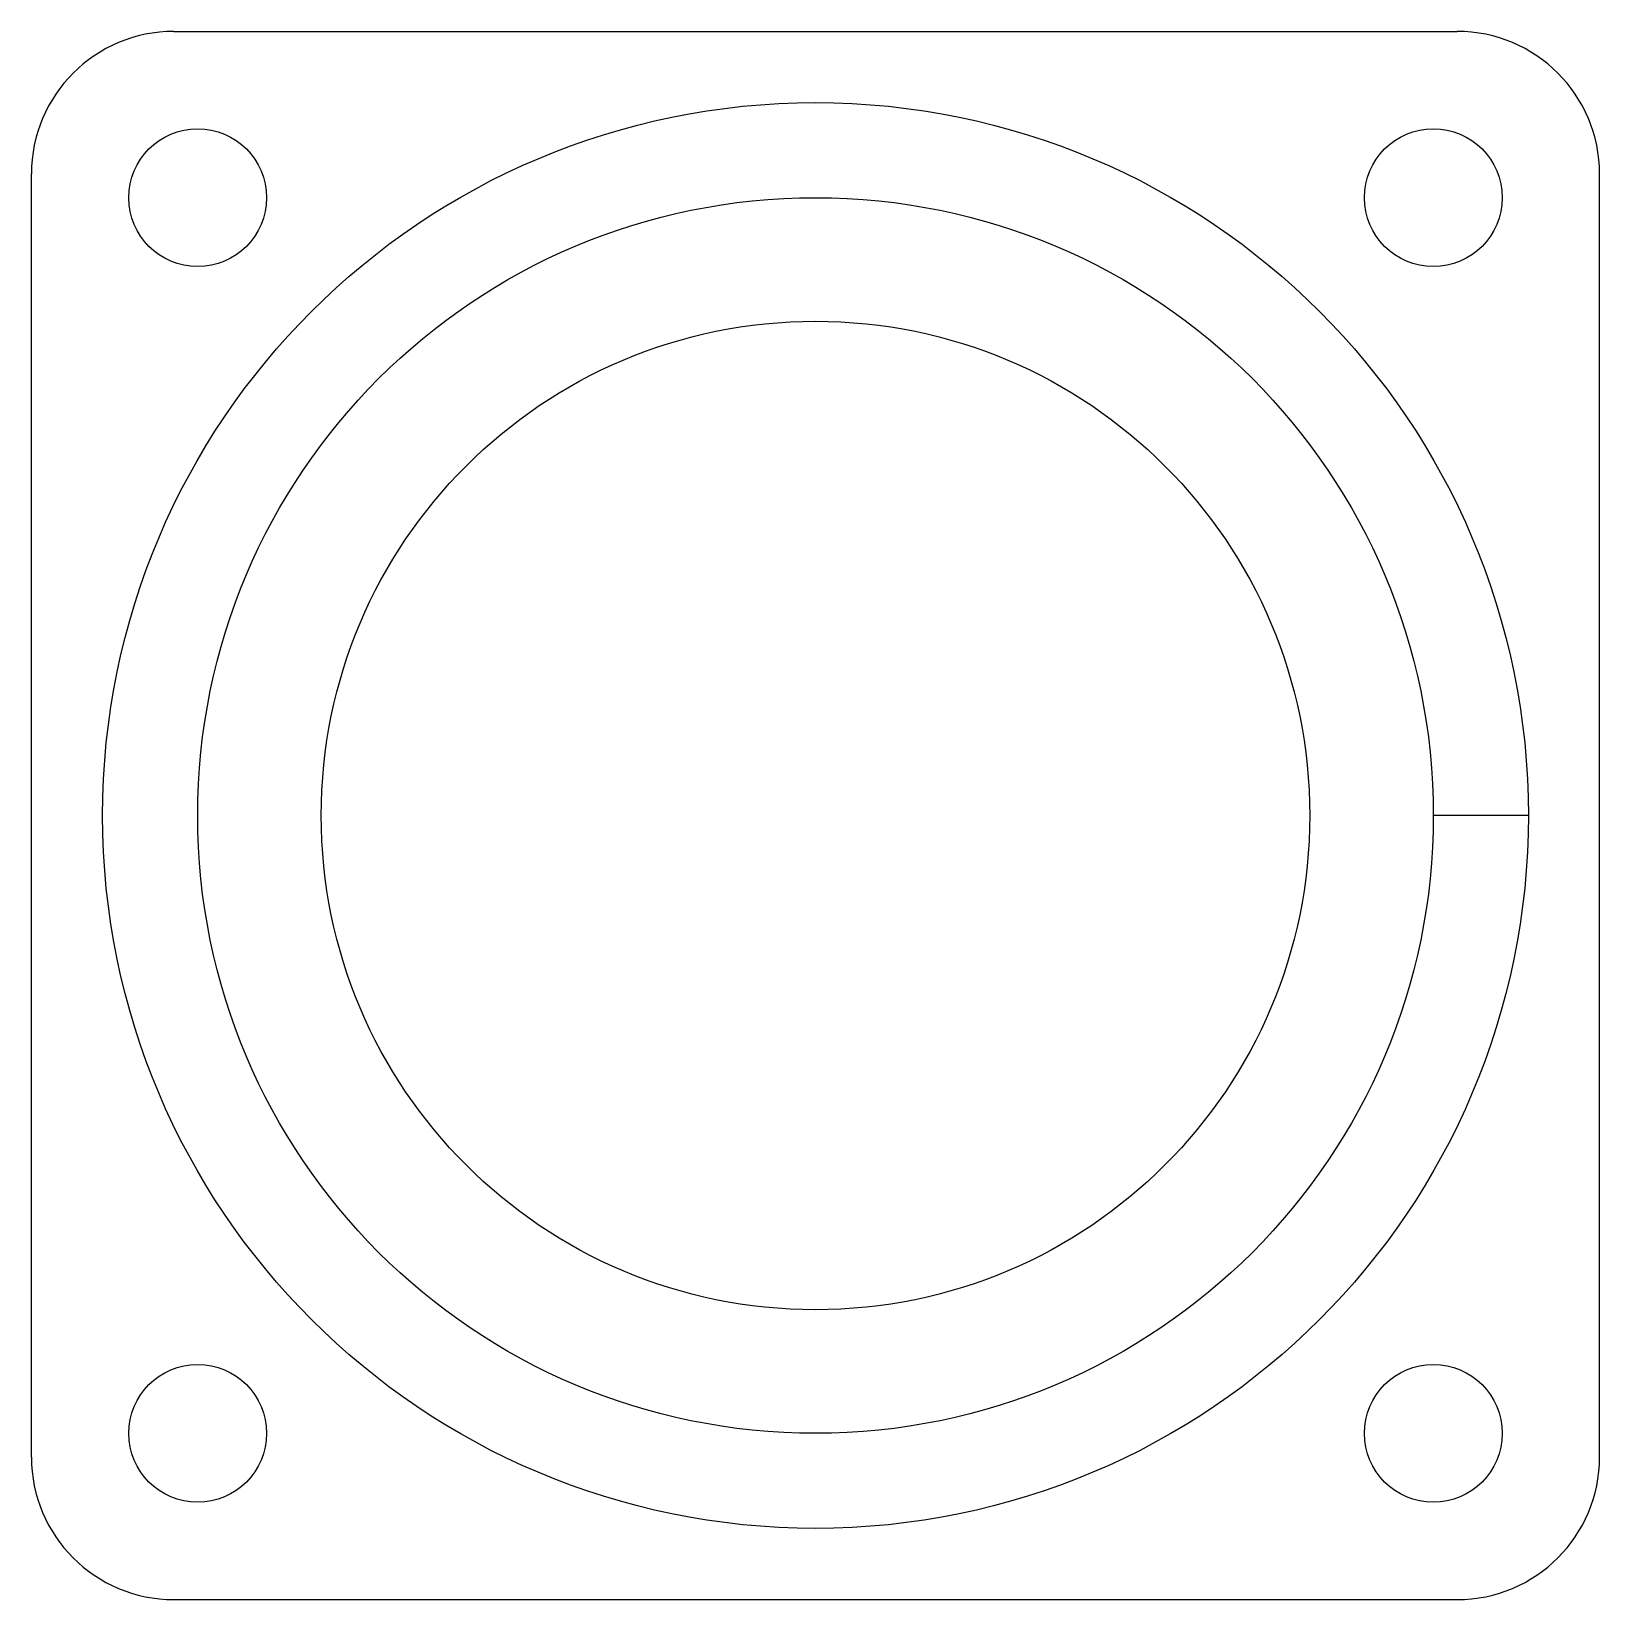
# Model space of a CAD drawing. Header units: millimetres. Extents: x -82 to 82, y -82 to 82.
import ezdxf

# ---------------------------------------------------------------- set-up
doc = ezdxf.new("R2010")
doc.units = ezdxf.units.MM
doc.layers.add('CT01_Chan_Be', color=7, linetype='CONTINUOUS')

msp = doc.modelspace()

# ---------------------------------------------------------------- linework, layer by layer
at = {"layer": 'CT01_Chan_Be'}
for p, q in [((-67.5, 82.5, 16), (67.5, 82.5, 16)), ((-67.5, 82.5), (-67.5, 82.5, 16)), ((-67.5, 82.5), (67.5, 82.5)), ((-67.5, 82.5), (67.5, 82.5)), ((-67.5, 82.5), (-67.5, 82.5, 16)), ((-67.5, 82.5, 16), (67.5, 82.5, 16)), ((67.5, 82.5), (67.5, 82.5, 16)), ((67.5, 82.5), (67.5, 82.5, 16)), ((-82.5, -67.5, 16), (-82.5, 67.5, 16)), ((-82.5, 67.5), (-82.5, 67.5, 16)), ((-82.5, -67.5), (-82.5, 67.5)), ((-82.5, -67.5, 16), (-82.5, 67.5, 16)), ((-82.5, 67.5), (-82.5, 67.5, 16)), ((-82.5, -67.5), (-82.5, 67.5)), ((82.5, -67.5, 16), (82.5, 67.5, 16)), ((82.5, -67.5), (82.5, 67.5)), ((82.5, 67.5), (82.5, 67.5, 16)), ((82.5, -67.5, 16), (82.5, 67.5, 16)), ((82.5, 67.5), (82.5, 67.5, 16)), ((82.5, -67.5), (82.5, 67.5)), ((-57.75, 65), (-57.75, 65, 16)), ((-57.75, 65), (-57.75, 65, 16)), ((72.25, 65), (72.25, 65, 16)), ((72.25, 65), (72.25, 65, 16)), ((52, 0), (52, 0, 40)), ((52, 0), (52, 0, 40)), ((52, 0, 40), (52, 0, 43)), ((52, 0, 40), (52, 0, 43)), ((52, 0, 43), (52, 0, 150)), ((52, 0, 43), (52, 0, 150)), ((75, 0, 16), (65, 0, 41)), ((75, 0, 16), (65, 0, 41)), ((65, 0, 41), (65, 0, 150)), ((65, 0, 41), (65, 0, 150)), ((-57.75, -65), (-57.75, -65, 16)), ((-57.75, -65), (-57.75, -65, 16)), ((72.25, -65), (72.25, -65, 16)), ((72.25, -65), (72.25, -65, 16)), ((-82.5, -67.5), (-82.5, -67.5, 16)), ((-82.5, -67.5), (-82.5, -67.5, 16)), ((82.5, -67.5), (82.5, -67.5, 16)), ((82.5, -67.5), (82.5, -67.5, 16)), ((-67.5, -82.5, 16), (67.5, -82.5, 16)), ((-67.5, -82.5), (-67.5, -82.5, 16)), ((-67.5, -82.5), (67.5, -82.5)), ((-67.5, -82.5), (67.5, -82.5)), ((-67.5, -82.5), (-67.5, -82.5, 16)), ((-67.5, -82.5, 16), (67.5, -82.5, 16)), ((67.5, -82.5), (67.5, -82.5, 16)), ((67.5, -82.5), (67.5, -82.5, 16))]:
    msp.add_line(p, q, dxfattribs=at)
for centre, radius in [((0, 0, 16), 75), ((0, 0, 16), 75), ((-65, 65, 16), 7.25), ((-65, 65), 7.25), ((-65, 65, 16), 7.25), ((-65, 65), 7.25), ((65, 65, 16), 7.25), ((65, 65), 7.25), ((65, 65, 16), 7.25), ((65, 65), 7.25), ((0, 0, 41), 65), ((0, 0, 41), 65), ((0, 0, 150), 65), ((0, 0, 150), 65), ((0, 0), 52), ((0, 0, 40), 52), ((0, 0), 52), ((0, 0, 43), 52), ((0, 0, 40), 52), ((0, 0, 150), 52), ((0, 0, 43), 52), ((0, 0, 150), 52), ((-65, -65, 16), 7.25), ((-65, -65), 7.25), ((-65, -65, 16), 7.25), ((-65, -65), 7.25), ((65, -65, 16), 7.25), ((65, -65), 7.25), ((65, -65, 16), 7.25), ((65, -65), 7.25)]:
    msp.add_circle(centre, radius, dxfattribs=at)
for centre, start, end in [((-67.5, 67.5, 16), 90, 180), ((-67.5, 67.5), 90, 180), ((-67.5, 67.5, 16), 90, 180), ((-67.5, 67.5), 90, 180), ((67.5, 67.5, 16), 0, 90), ((67.5, 67.5), 0, 90), ((67.5, 67.5), 0, 90), ((67.5, 67.5, 16), 0, 90), ((-67.5, -67.5, 16), 180, -90), ((-67.5, -67.5), 180, -90), ((-67.5, -67.5, 16), 180, -90), ((-67.5, -67.5), 180, -90), ((67.5, -67.5, 16), -90, 0), ((67.5, -67.5), -90, 0), ((67.5, -67.5), -90, 0), ((67.5, -67.5, 16), -90, 0)]:
    msp.add_arc(centre, 15, start, end, dxfattribs=at)

doc.saveas('drawing.dxf')
